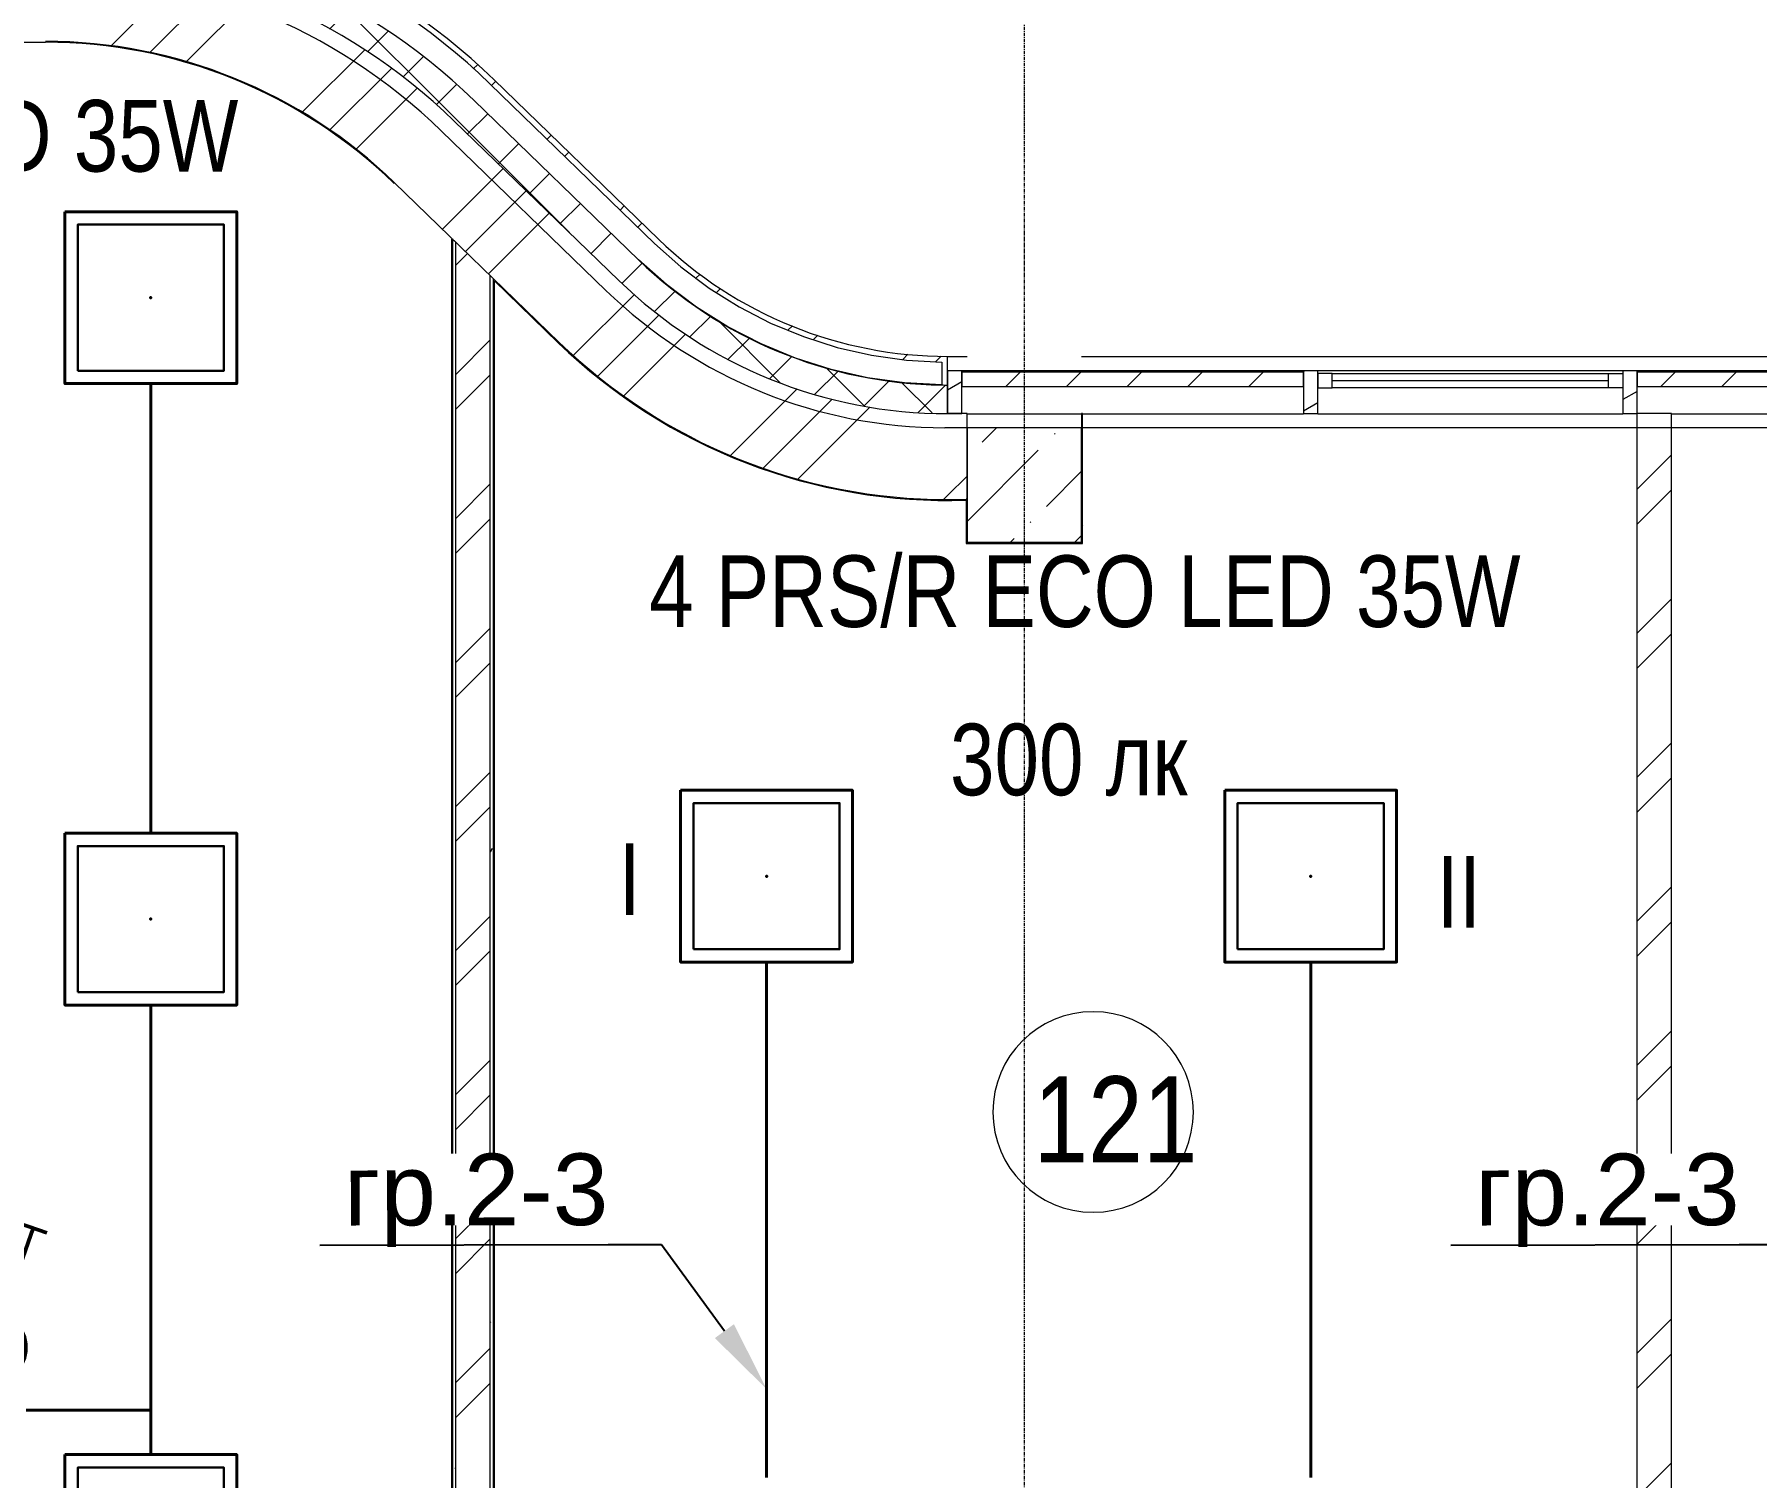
# Model space of a CAD drawing. Header units: metres. Extents: x 14298 to 227756, y -64870 to 286334.
# Drawn here: x 56606 to 62619, y -45851 to -40811 of the extents above; entities that cross this region are included whole.
import ezdxf
from ezdxf import colors
from ezdxf.entities.mleader import LeaderData, LeaderLine
from ezdxf.math import Vec2, Vec3

# ---------------------------------------------------------------- set-up
doc = ezdxf.new("R2010")
doc.units = ezdxf.units.M
doc.linetypes.add('ADSK_Линия сетки', pattern=[21, 12, -3, 3, -3])
for name, color, linetype, lineweight in [('A-AREA-IDEN', 7, 'Continuous', 9), ('A-DETL-MBND', 7, 'Continuous', 5), ('A-FLOR', 7, 'Continuous', 5), ('A-GLAZ', 7, 'Continuous', 5), ('A-GLAZ-CURT', 7, 'Continuous', 5), ('A-GLAZ-CWMG', 7, 'Continuous', 5), ('A-WALL', 7, 'Continuous', 5), ('A-WALL-PATT', 7, 'Continuous', 18), ('I-WALL', 7, 'Continuous', 5), ('nadpisi', 84, 'Continuous', 13), ('S-COLS', 7, 'Continuous', 5), ('S-GRID', 7, 'Continuous', 9), ('раб осв', 7, 'Continuous', 40), ('ЭЛ', 250, 'Continuous', 50), ('ЭЛ.освещ.', 150, 'Continuous', 50), ('ЭЛ.сети', 5, 'Continuous', 100)]:
    doc.layers.add(name, color=color, linetype=linetype, lineweight=lineweight)
doc.styles.add('Arial', font='arial.ttf', dxfattribs={"width": 0.8, "height": 2.5})
doc.styles.add('GOST Common_I_1', font='ARIALN.TTF', dxfattribs={"height": 300})
doc.styles.add('ISOPEUR', font='isocpeui.ttf')
pattern_1 = [(45, (0, 0), (-251.4472, 251.4472), []), (45, (0, 381), (-251.4472, 251.4472), [])]
pattern_2 = [(45, (0, 0), (-449.013, 449.013), []), (45, (158.75, 0), (0, 898.0256), []), (45, (-158.75, 0), (0, 898.0256), [])]
pattern_3 = [(0, (0, 0), (812.8, 203.2), [33.528, -576.072, 33.528, -576.072, -3251.2]), (0, (0, 0), (812.8, 203.2), [-1219.2, 33.528, -1185.672, 33.528, -576.072, -1422.4]), (0, (0, 0), (812.8, 203.2), [-3048, 33.528, -372.872, 33.528, -982.472]), (120, (304.8, 101.6), (-582.37636, 602.30545), [33.528, -576.072, 33.528, -576.072, -3251.2]), (120, (304.8, 101.6), (-582.37636, 602.30545), [-1219.2, 33.528, -1185.672, 33.528, -576.072, -1422.4]), (120, (304.8, 101.6), (-582.37636, 602.30545), [-3048, 33.528, -372.872, 33.528, -982.472]), (240, (406.4, 508), (-230.42364, -805.50545), [33.528, -576.072, 33.528, -576.072, -3251.2]), (240, (406.4, 508), (-230.42364, -805.50545), [-1219.2, 33.528, -1185.672, 33.528, -576.072, -1422.4]), (240, (406.4, 508), (-230.42364, -805.50545), [-3048, 33.528, -372.872, 33.528, -982.472])]
pattern_4 = [(45, (0, 0), (-106.06602, 106.06602), []), (135, (0, 0), (-106.06602, -106.06602), [])]

# ---------------------------------------------------------------- blocks, each defined once
blk = doc.blocks.new('КДП АПК - КР_rvt-1-1 этаж')
at = {"layer": 'S-COLS', "lineweight": 13}
h = blk.add_hatch(dxfattribs=at)
h.set_pattern_fill('FP_125', color=256, style=0, pattern_type=2)
h.set_pattern_definition([(45, (0, 0), (84.19025, 308.69666), [396.875, -79.375, 3.353, -76.022])])
h.paths.add_polyline_path([(59862.7, -41945.6), (60262.7, -41945.6), (60262.7, -41545.6), (59862.7, -41545.6), (59862.7, -41860.5)], flags=0)
at = {"layer": 'A-FLOR', "lineweight": 13}
for p, q in [((58602, -41066.2), (58027.9, -40509.7)), ((59862.7, -41545.6), (59785.3, -41545.6)), ((64929.3, -41545.6), (60262.7, -41545.6))]:
    blk.add_line(p, q, dxfattribs=at)
for centre, radius, start, end in [((56635.8, -41945.6), 2000, 45.88789, 90), ((59785.3, -39845.6), 1700, 225.88789, 270)]:
    blk.add_arc(centre, radius, start, end, dxfattribs=at)
at = {"layer": 'S-COLS', "lineweight": 13}
for p, q in [((60262.7, -41545.6), (59862.7, -41545.6)), ((59862.7, -41545.6), (59862.7, -41945.6)), ((60262.7, -41945.6), (60262.7, -41545.6)), ((59862.7, -41945.6), (60262.7, -41945.6))]:
    blk.add_line(p, q, dxfattribs=at)
blk = doc.blocks.new('Системная панель - Сплошная-1443294-1 этаж')
at = {"layer": 'A-GLAZ-CURT'}
h = blk.add_hatch(dxfattribs=at)
h.set_pattern_fill('FP_74', color=256, style=0, pattern_type=2)
h.set_pattern_definition([(45, (-60441.24, 42015.64), (-106.06602, 106.06602), [])])
h.paths.add_polyline_path([(596.4, -25), (596.4, 25), (-596.4, 25), (-596.4, -25), (-60.4, -25)], flags=0)
at = {"layer": 'A-GLAZ-CURT', "lineweight": 13}
for p, q in [((596.4, 25), (-596.4, 25)), ((-596.4, 25), (-596.4, -25)), ((596.4, -25), (596.4, 25)), ((-596.4, -25), (596.4, -25))]:
    blk.add_line(p, q, dxfattribs=at)
blk = doc.blocks.new('M_Тент витража777 - M_Тент витража одинарное справо-2657770-1 этаж')
at = {"layer": 'A-GLAZ', "lineweight": 13}
for p, q in [((-482.5, 20), (-532.5, 20)), ((-532.5, 20), (-532.5, -30)), ((-532.5, -30), (-532.5, 20)), ((-482.5, -30), (-482.5, 20)), ((482.5, -30), (482.5, 20)), ((482.5, 20), (532.5, 20)), ((532.5, 20), (532.5, -30)), ((532.5, 20), (532.5, -30)), ((-532.5, -30), (-482.5, -30)), ((-482.5, -4.6), (482.5, -4.6)), ((532.5, -30), (482.5, -30))]:
    blk.add_line(p, q, dxfattribs=at)
at = {"layer": 'A-GLAZ'}
for p, q in [((-482.5, 20), (482.5, 20)), ((482.5, -30), (-482.5, -30))]:
    blk.add_line(p, q, dxfattribs=at)
blk = doc.blocks.new('Системная панель - Сплошная-2657771-1 этаж')
at = {"layer": 'A-GLAZ-CURT'}
h = blk.add_hatch(dxfattribs=at)
h.set_pattern_fill('FP_75', color=256, style=0, pattern_type=2)
h.set_pattern_definition([(45, (-62820.15, 42015.64), (-106.06602, 106.06602), [])])
h.paths.add_polyline_path([(617.5, -25), (617.5, 25), (-617.5, 25), (-617.5, -25)], flags=0)
at = {"layer": 'A-GLAZ-CURT', "lineweight": 13}
for p, q in [((617.5, 25), (-617.5, 25)), ((-617.5, 25), (-617.5, -25)), ((617.5, -25), (617.5, 25)), ((-617.5, -25), (617.5, -25))]:
    blk.add_line(p, q, dxfattribs=at)
blk = doc.blocks.new('Прямоугольный импост - 50 x 150мм-1443291-1 этаж')
at = {"layer": 'A-GLAZ-CWMG'}
for p, q in [((61037.7, -41985.7), (59844.8, -41985.7)), ((59862.7, -42135.7), (60262.7, -42135.7)), ((60265.7, -42135.7), (61037.7, -42135.7))]:
    blk.add_line(p, q, dxfattribs=at)
blk = doc.blocks.new('Прямоугольный импост - 50 x 150мм-2657762-1 этаж')
at = {"layer": 'A-GLAZ-CWMG'}
for p, q in [((63437.7, -41985.7), (62202.7, -41985.7)), ((62322.7, -42135.7), (63437.7, -42135.7))]:
    blk.add_line(p, q, dxfattribs=at)
blk = doc.blocks.new('Прямоугольный импост - 50 x 150мм-2657763-1 этаж')
at = {"layer": 'A-GLAZ-CWMG'}
for p, q in [((62152.7, -41985.7), (61087.7, -41985.7)), ((61087.7, -42135.7), (62152.7, -42135.7))]:
    blk.add_line(p, q, dxfattribs=at)
blk = doc.blocks.new('Прямоугольный импост - 50 x 150мм-1173118-1 этаж')
at = {"layer": 'A-GLAZ-CWMG'}
h = blk.add_hatch(dxfattribs=at)
h.set_pattern_fill('FP_77', color=256, style=0, pattern_type=2)
h.set_pattern_definition([(210, (59794.83, -42015.64), (60, -103.92305), [])])
h.paths.add_polyline_path([(-50, 120), (-50, -30), (0, -30), (0, 120)], flags=0)
at = {"layer": 'A-GLAZ-CWMG', "lineweight": 18}
for p, q in [((0, 120), (-50, 120)), ((-50, 120), (-50, -30)), ((0, -30), (0, 120)), ((-50, -30), (0, -30))]:
    blk.add_line(p, q, dxfattribs=at)
blk = doc.blocks.new('Прямоугольный импост - 50 x 150мм-1173080-1 этаж')
at = {"layer": 'A-GLAZ-CWMG'}
h = blk.add_hatch(dxfattribs=at)
h.set_pattern_fill('FP_78', color=256, style=0, pattern_type=2)
h.set_pattern_definition([(330, (-62177.65, -42015.64), (60, 103.92305), [])])
h.paths.add_polyline_path([(25, 120), (25, -30), (-25, -30), (-25, 120)], flags=0)
at = {"layer": 'A-GLAZ-CWMG', "lineweight": 18}
for p, q in [((-25, -30), (-25, 120)), ((-25, 120), (25, 120)), ((25, 120), (25, -30)), ((25, -30), (-25, -30))]:
    blk.add_line(p, q, dxfattribs=at)
blk = doc.blocks.new('Прямоугольный импост - 50 x 150мм-V54-1 этаж')
at = {"layer": 'A-GLAZ-CWMG'}
h = blk.add_hatch(dxfattribs=at)
h.set_pattern_fill('FP_80', color=256, style=0, pattern_type=2)
h.set_pattern_definition([(330, (-61062.65, -42015.64), (60, 103.92305), [])])
h.paths.add_polyline_path([(25, 120), (25, -30), (-25, -30), (-25, 120)], flags=0)
at = {"layer": 'A-GLAZ-CWMG', "lineweight": 18}
for p, q in [((-25, -30), (-25, 120)), ((-25, 120), (25, 120)), ((25, 120), (25, -30)), ((25, -30), (-25, -30))]:
    blk.add_line(p, q, dxfattribs=at)
blk = doc.blocks.new('ПСС_Марка_помещения - Имя_2_5мм-224473-1 этаж')
at = {"layer": 'A-AREA-IDEN'}
for start, end in [(360, 180), (180, 360)]:
    blk.add_arc((-0.074, 0.039), 3.5, start, end, dxfattribs=at)
blk = doc.blocks.new('ARS.R UNI LED')
at = {"color": 5, "lineweight": 30, "ltscale": 100}
blk.add_lwpolyline([(2913222.7, 2072748.5), (2913732.7, 2072748.5), (2913732.7, 2073258.5), (2913222.7, 2073258.5)], close=True, dxfattribs=at)
at = {"color": 0, "lineweight": 40, "ltscale": 100}
blk.add_point((2913477.7, 2073003.5), dxfattribs=at)
at = {"layer": 'ЭЛ', "color": 5, "lineweight": 40, "ltscale": 10}
blk.add_lwpolyline([(2913177.7, 2073303.5), (2913777.7, 2073303.5), (2913777.7, 2072703.5), (2913177.7, 2072703.5)], close=True, dxfattribs=at)
blk = doc.blocks.new('выкл. 1 клав. скрыт')
at = {"layer": 'ЭЛ.освещ.', "color": 0, "ltscale": 100}
for p, q in [((2902123, 2044848.8), (2902427.1, 2044743)), ((2902444.4, 2044793), (2902410.7, 2044695))]:
    blk.add_line(p, q, dxfattribs=at)
blk.add_circle((2902009.7, 2044888.3), 120, dxfattribs=at)

msp = doc.modelspace()

# ---------------------------------------------------------------- hatches: boundary and pattern name
at = {"layer": 'A-WALL-PATT', "lineweight": 15}
h = msp.add_hatch(dxfattribs=at)
h.set_pattern_fill('FP_1', color=256, style=0, pattern_type=2)
h.set_pattern_definition(pattern_1)
h.paths.add_polyline_path([(58197.5718, -40984.5508), (58211.4931, -40970.1912), (58094.6836, -40864.6198), (57970.7771, -40767.4757), (57840.3803, -40679.2348), (57704.1317, -40600.3291), (57562.6985, -40531.145), (57416.7733, -40472.0212), (57267.0706, -40423.2473), (57114.3234, -40385.0622), (56959.2799, -40357.6527), (56802.699, -40341.1532), (56645.3477, -40335.6443), (56645.3477, -40355.6443), (56801.3004, -40361.1042), (56956.4894, -40377.4571), (57110.1548, -40404.6229), (57261.5441, -40442.4686), (57409.9161, -40490.809), (57554.5443, -40549.4072), (57694.7203, -40617.9763), (57829.7578, -40696.1807), (57958.9955, -40783.6372), (58081.8006, -40879.9178)], flags=0)
at = {"layer": 'A-WALL-PATT', "lineweight": 15, "true_color": 0x787878}
h = msp.add_hatch(dxfattribs=at)
h.set_pattern_fill('FP_114', color=8, style=0, pattern_type=2)
h.set_pattern_definition(pattern_4)
h.paths.add_polyline_path([(58072.2802, -41113.7871), (58141.8866, -41041.9892), (58018.7246, -40931.4569), (57887.4259, -40830.725), (57736.4385, -40733.6474), (57603.5737, -40660.9877), (57452.7018, -40592.988), (57297.0468, -40536.7938), (57137.5308, -40492.7382), (56975.0987, -40461.0822), (56810.7131, -40442.0132), (56645.3477, -40435.6443), (56645.3477, -40535.6443), (56803.0217, -40541.717), (56959.7615, -40559.899), (57114.6385, -40590.0827), (57266.7352, -40632.0892), (57415.1505, -40685.6697), (57559.005, -40750.5066), (57697.4465, -40826.216), (57829.6548, -40912.3491), (57954.8466, -41008.3959)], flags=0)
at = {"layer": 'A-WALL-PATT', "lineweight": 15}
h = msp.add_hatch(dxfattribs=at)
h.set_pattern_fill('FP_2', color=256, style=0, pattern_type=2)
h.set_pattern_definition(pattern_2)
h.paths.add_polyline_path([(56645.3477, -40835.6443), (56645.3477, -40535.6443), (52982.6532, -40535.6443), (52982.6532, -40835.6443), (55092.0469, -40835.6443)])
h.paths.add_polyline_path([(51500.6532, -40835.6443), (51532.6532, -40835.6443), (51532.6532, -40535.6443), (50139.6648, -40535.6443), (50139.6648, -40835.6443), (51497.6532, -40835.6443)])
h.paths.add_polyline_path([(56582.6532, -40835.6443), (56645.3477, -40835.6443), (56645.3477, -40535.6443), (56582.6532, -40535.6443), (56582.6532, -40585.6443)], flags=17)
h.paths.add_polyline_path([(39817.6532, -40835.6443), (42182.6532, -40835.6443), (42182.6532, -40535.6443), (38582.6532, -40535.6443), (38582.6532, -40835.6443), (39814.6532, -40835.6443)])
h.paths.add_polyline_path([(43985.602, -40835.6443), (45782.6532, -40860.6443), (45782.6532, -40560.6443), (42182.6532, -40535.6443), (42182.6532, -40835.6443), (43957.6532, -40835.6443)])
h.paths.add_polyline_path([(45782.6532, -40835.6443), (48889.6648, -40835.6443), (48889.6648, -40535.6443), (45782.6532, -40535.6443), (45782.6532, -40585.6443)])
h.paths.add_polyline_path([(36137.6532, -40835.6443), (38582.6532, -40835.6443), (38582.6532, -40535.6443), (34982.6532, -40535.6443), (34982.6532, -40835.6443), (36134.6532, -40835.6443)])
h.paths.add_polyline_path([(34982.6532, -40835.6443), (34982.6532, -40535.6443), (32462.6532, -40535.6443), (32462.6532, -40835.6443), (32879.1571, -40835.6443)])
h = msp.add_hatch(dxfattribs=at)
h.set_pattern_fill('FP_2', color=256, style=0, pattern_type=2)
h.set_pattern_definition(pattern_2)
h.paths.add_polyline_path([(57863.4608, -41329.1808), (58072.2802, -41113.7871), (57954.8466, -41008.3959), (57829.6548, -40912.3491), (57697.4465, -40826.216), (57559.005, -40750.5066), (57415.1505, -40685.6697), (57266.7352, -40632.0892), (57114.6385, -40590.0827), (56959.7615, -40559.899), (56803.0217, -40541.717), (56645.3477, -40535.6443), (56645.3477, -40835.6443), (56779.9474, -40840.8283), (56913.7497, -40856.3496), (57045.9618, -40882.1161), (57175.8005, -40917.9753), (57302.4964, -40963.7147), (57425.2991, -41019.0634), (57543.4808, -41083.6933), (57656.3416, -41157.2216), (57763.2126, -41239.2127)], flags=0)
h = msp.add_hatch(dxfattribs=at)
h.set_pattern_fill('FP_1', color=256, style=0, pattern_type=2)
h.set_pattern_definition(pattern_1)
h.paths.add_polyline_path([(58771.6159, -41541.0737), (58785.5372, -41526.7141), (58211.4931, -40970.1912), (58197.5718, -40984.5508), (58368.5816, -41150.341)], flags=0)
at = {"layer": 'A-WALL-PATT', "lineweight": 15, "true_color": 0x787878}
h = msp.add_hatch(dxfattribs=at)
h.set_pattern_fill('FP_114', color=8, style=0, pattern_type=2)
h.set_pattern_definition(pattern_4)
h.paths.add_polyline_path([(58646.3243, -41670.3099), (58715.9307, -41598.512), (58141.8866, -41041.9892), (58072.2802, -41113.7871), (58265.3168, -41300.9318)], flags=0)
at = {"layer": 'A-WALL-PATT', "lineweight": 15}
h = msp.add_hatch(dxfattribs=at)
h.set_pattern_fill('FP_2', color=256, style=0, pattern_type=2)
h.set_pattern_definition(pattern_2)
h.paths.add_polyline_path([(58437.5049, -41885.7036), (58646.3243, -41670.3099), (58072.2802, -41113.7871), (57863.8612, -41329.569), (58411.5165, -41860.5085)], flags=0)
h = msp.add_hatch(dxfattribs=at)
h.set_pattern_fill('FP_81', color=256, style=0, pattern_type=2)
h.set_pattern_definition(pattern_3)
h.paths.add_polyline_path([(58065.6532, -47350.6443), (58065.6532, -41525.2056), (58062.6532, -41522.2972), (58062.6532, -47350.6443)], flags=0)
h = msp.add_hatch(dxfattribs=at)
h.set_pattern_fill('FP_81', color=256, style=0, pattern_type=2)
h.set_pattern_definition(pattern_3)
h.paths.add_polyline_path([(58077.6532, -47353.6443), (58077.6532, -41536.8393), (58065.6532, -41525.2056), (58065.6532, -47353.6443)], flags=0)
h = msp.add_hatch(dxfattribs=at)
h.set_pattern_fill('FP_1', color=256, style=0, pattern_type=2)
h.set_pattern_definition(pattern_1)
h.paths.add_polyline_path([(58197.6532, -47365.6443), (58197.6532, -41653.1728), (58077.6532, -41536.8355), (58077.6532, -47365.6443)], flags=0)
h = msp.add_hatch(dxfattribs=at)
h.set_pattern_fill('FP_1', color=256, style=0, pattern_type=2)
h.set_pattern_definition(pattern_1)
h.paths.add_polyline_path([(59794.8309, -42035.6443), (59794.8309, -41935.6443), (59670.9424, -41930.3421), (59547.96, -41914.4742), (59426.783, -41888.1566), (59308.2977, -41851.5819), (59193.3707, -41805.0175), (59082.8424, -41748.804), (58977.5211, -41683.3524), (58878.1772, -41609.1416), (58785.5372, -41526.7141), (58771.6159, -41541.0737), (58863.815, -41623.2336), (58962.5845, -41697.3645), (59067.2275, -41762.9435), (59177.0054, -41819.5076), (59291.1435, -41866.6579), (59408.8361, -41904.0615), (59529.2526, -41931.4545), (59651.5432, -41948.6438), (59774.8309, -41955.5062), (59774.8309, -42035.5153), (59784.8307, -42035.6121)], flags=0)
at = {"layer": 'A-WALL-PATT', "lineweight": 15, "true_color": 0x787878}
h = msp.add_hatch(dxfattribs=at)
h.set_pattern_fill('FP_114', color=8, style=0, pattern_type=2)
h.set_pattern_definition(pattern_4)
h.paths.add_polyline_path([(59794.8309, -42135.6443), (59794.8309, -42035.6443), (59774.7927, -42035.5127), (59644.6604, -42028.3518), (59515.5898, -42010.283), (59388.4934, -41981.4349), (59264.2698, -41942.0115), (59143.7974, -41892.2914), (59027.9278, -41832.6263), (58917.4802, -41763.4378), (58813.2356, -41685.2153), (58715.9307, -41598.512), (58646.3243, -41670.3099), (58751.7422, -41764.1067), (58864.7888, -41848.5536), (58984.6371, -41923.0329), (59110.4107, -41987), (59241.1897, -42039.9871), (59376.0178, -42081.6066), (59513.9088, -42111.5541), (59653.8543, -42129.6107)], flags=0)
at = {"layer": 'A-WALL-PATT', "lineweight": 15}
h = msp.add_hatch(dxfattribs=at)
h.set_pattern_fill('FP_81', color=256, style=0, pattern_type=2)
h.set_pattern_definition(pattern_3)
h.paths.add_polyline_path([(58197.6532, -47365.6443), (58209.6532, -47365.6443), (58209.6532, -41664.8066), (58197.6532, -41653.1728), (58197.6532, -46831.681)], flags=0)
h = msp.add_hatch(dxfattribs=at)
h.set_pattern_fill('FP_2', color=256, style=0, pattern_type=2)
h.set_pattern_definition(pattern_2)
h.paths.add_polyline_path([(59794.8309, -42435.6443), (59794.8309, -42135.6443), (59653.8543, -42129.6107), (59513.9088, -42111.5541), (59376.0178, -42081.6066), (59241.1897, -42039.9871), (59110.4107, -41987), (58984.6371, -41923.0329), (58864.7888, -41848.5536), (58751.7422, -41764.1067), (58646.3243, -41670.3099), (58437.5049, -41885.7036), (58549.21, -41985.9538), (58668.2949, -42077.3153), (58794.1952, -42159.3241), (58925.7422, -42231.2631), (59062.5794, -42292.9373), (59203.7549, -42343.904), (59348.4323, -42383.8614), (59495.7544, -42412.5728), (59644.8483, -42429.8679)], flags=0)
h = msp.add_hatch(dxfattribs=at)
h.set_pattern_fill('FP_81', color=256, style=0, pattern_type=2)
h.set_pattern_definition(pattern_3)
h.paths.add_polyline_path([(59859.6532, -42437.5683), (59859.6532, -42435.6443), (59794.8309, -42435.6443), (59644.8483, -42429.8679), (59495.7544, -42412.5728), (59348.4323, -42383.8614), (59203.7549, -42343.904), (59062.5794, -42292.9373), (58925.7422, -42231.2631), (58794.054, -42159.2469), (58668.2949, -42077.3153), (58549.21, -41985.9538), (58437.5049, -41885.7036), (58435.4167, -41887.8576), (58552.2888, -41992.3952), (58677.1706, -42087.2199), (58809.2571, -42171.7206), (58947.6968, -42245.3525), (59091.5973, -42307.6409), (59240.031, -42358.1843), (59392.041, -42396.657), (59546.6476, -42422.8108), (59702.8539, -42436.4773), (59851.9518, -42437.5147)], flags=0)
h = msp.add_hatch(dxfattribs=at)
h.set_pattern_fill('FP_2', color=256, style=0, pattern_type=2)
h.set_pattern_definition(pattern_2)
h.paths.add_polyline_path([(59862.6532, -42435.6443), (59862.6532, -42135.6443), (59794.8309, -42135.6443), (59794.8309, -42435.6443), (59859.6532, -42435.6443)], flags=0)
h = msp.add_hatch(dxfattribs=at)
h.set_pattern_fill('FP_81', color=256, style=0, pattern_type=2)
h.set_pattern_definition(pattern_3)
h.paths.add_polyline_path([(60262.6532, -42585.6443), (60265.6532, -42585.6443), (60265.6532, -42135.6443), (60262.6532, -42135.6443), (60262.6532, -42570.676)], flags=0)
h = msp.add_hatch(dxfattribs=at)
h.set_pattern_fill('FP_1', color=256, style=0, pattern_type=2)
h.set_pattern_definition(pattern_1)
h.paths.add_polyline_path([(62322.6532, -47365.6443), (62322.6532, -42135.6677), (62202.6532, -42135.6677), (62202.6532, -47365.6443)], flags=0)
h = msp.add_hatch(dxfattribs=at)
h.set_pattern_fill('FP_81', color=256, style=0, pattern_type=2)
h.set_pattern_definition([(0, (0, -547.82), (812.8, 203.2), [33.528, -576.072, 33.528, -576.072, -3251.2]), (0, (0, -547.82), (812.8, 203.2), [-1219.2, 33.528, -1185.672, 33.528, -576.072, -1422.4]), (0, (0, -547.82), (812.8, 203.2), [-3048, 33.528, -372.872, 33.528, -982.472]), (120, (304.8, -446.22), (-582.37636, 602.30545), [33.528, -576.072, 33.528, -576.072, -3251.2]), (120, (304.8, -446.22), (-582.37636, 602.30545), [-1219.2, 33.528, -1185.672, 33.528, -576.072, -1422.4]), (120, (304.8, -446.22), (-582.37636, 602.30545), [-3048, 33.528, -372.872, 33.528, -982.472]), (240, (406.4, -39.82), (-230.42364, -805.50545), [33.528, -576.072, 33.528, -576.072, -3251.2]), (240, (406.4, -39.82), (-230.42364, -805.50545), [-1219.2, 33.528, -1185.672, 33.528, -576.072, -1422.4]), (240, (406.4, -39.82), (-230.42364, -805.50545), [-3048, 33.528, -372.872, 33.528, -982.472])])
h.paths.add_polyline_path([(58209.6532, -47901.4685), (58212.6532, -47901.4685), (58212.6532, -42215.5392), (58209.6532, -42212.6307), (58209.6532, -47379.5052)], flags=0)

# ---------------------------------------------------------------- linework, layer by layer
at = {"layer": 'A-DETL-MBND', "lineweight": 15}
for p, q in [((59794.8309, -41935.6443), (59862.6532, -41935.6443)), ((60262.6532, -41935.6443), (64575.1621, -41935.6443)), ((60262.6532, -42185.6443), (59862.6532, -42185.6443))]:
    msp.add_line(p, q, dxfattribs=at)
at = {"layer": 'A-WALL', "lineweight": 15}
for p, q in [((52867.6532, -40838.6443), (56645.3477, -40838.6443)), ((58771.6159, -41541.0737), (58197.5718, -40984.5508)), ((58715.9307, -41598.512), (58141.8866, -41041.9892)), ((58646.3243, -41670.3099), (58072.2802, -41113.7871)), ((57861.3726, -41331.3347), (57863.4608, -41329.1808)), ((57863.4608, -41329.1808), (57863.8612, -41329.569)), ((57863.8612, -41329.569), (58437.5049, -41885.7036)), ((58077.6532, -41536.8393), (58062.6532, -41522.2972)), ((58062.6532, -41526.4755), (58062.6532, -47350.6443)), ((58065.6532, -41525.2056), (58065.6532, -47353.6443)), ((58077.6532, -47365.6443), (58077.6532, -41536.8355)), ((58197.6532, -47365.6443), (58197.6532, -41653.1728)), ((58209.6532, -47353.6443), (58209.6532, -41664.8066)), ((58212.6532, -47350.6443), (58212.6532, -41671.8934)), ((58212.6532, -41671.8934), (58435.4167, -41887.8576)), ((59774.8309, -41955.5062), (59774.8309, -42035.5153)), ((59862.6532, -42135.6443), (59794.8309, -42135.6443)), ((59862.6532, -42585.6443), (59862.6532, -42135.6443)), ((60265.6532, -42135.6443), (60262.6532, -42135.6443)), ((60262.6532, -42135.6443), (60262.6532, -42585.6443)), ((60265.6532, -42588.6443), (60265.6532, -42135.6443)), ((62322.6532, -42135.6677), (62202.6532, -42135.6677)), ((62202.6532, -47365.6443), (62202.6532, -42135.6677)), ((62322.6532, -47365.6443), (62322.6532, -42135.6677)), ((59794.8309, -42435.6443), (59859.6532, -42435.6443)), ((59862.6532, -42434.4645), (59859.6532, -42434.5666)), ((59859.6532, -42434.5666), (59859.6532, -42435.6443)), ((59859.6532, -42435.6443), (59862.6532, -42435.6443)), ((59859.6532, -42437.5683), (59859.6532, -42588.6443)), ((59859.6532, -42588.6443), (60265.6532, -42588.6443)), ((60262.6532, -42585.6443), (59862.6532, -42585.6443)), ((58076.8196, -45818.6443), (58073.8196, -45818.6443))]:
    msp.add_line(p, q, dxfattribs=at)
at = {"layer": 'A-WALL', "lineweight": 15, "flags": 128}
for points in [[(58771.6159, -41541.0737), (58863.815, -41623.2336), (58962.5845, -41697.3645), (59067.2275, -41762.9435), (59177.0054, -41819.5076), (59291.1435, -41866.6579), (59408.8361, -41904.0615), (59529.2526, -41931.4545), (59651.5432, -41948.6438), (59774.8309, -41955.5082)], [(59774.7927, -42035.5127), (59644.6604, -42028.3518), (59515.5898, -42010.283), (59388.4934, -41981.4349), (59264.2698, -41942.0115), (59143.7974, -41892.2914), (59027.9278, -41832.6263), (58917.4802, -41763.4378), (58813.2356, -41685.2153), (58715.9307, -41598.512)]]:
    msp.add_lwpolyline(points, dxfattribs=at)
at = {"layer": 'A-WALL', "lineweight": 15}
for centre, radius, start, end in [((56645.3477, -42585.6443), 2230, 45.88788581, 90), ((56645.3477, -42585.6443), 2150, 45.88788581, 90), ((56645.3477, -42585.6443), 2150, 45.88788581, 90), ((56645.3477, -42585.6443), 2050, 45.88788581, 90), ((56645.3477, -42585.6443), 2050, 45.88788581, 90), ((56645.3477, -42585.6443), 1750, 45.88788581, 90), ((56645.3477, -42585.6443), 1750, 45.88788581, 90), ((56645.3477, -42585.6443), 1747, 45.88788581, 90), ((59794.8309, -40485.6443), 1550, 225.88788581, 269.2606791), ((59794.8309, -40485.6443), 1650, 225.88788581, 270), ((59794.8309, -40485.6443), 1650, 225.88788581, 270), ((59794.8309, -40485.6443), 1953, 225.88788581, 271.90206213), ((59794.8309, -40485.6443), 1950, 225.88788581, 270), ((59794.8309, -40485.6443), 1950, 225.88788581, 270), ((59794.6753, -40533.8811), 1501.7632, 269.24141046, 270.00593679), ((59794.8309, -40485.6443), 1550, 269.2606791, 270)]:
    msp.add_arc(centre, radius, start, end, dxfattribs=at)
at = {"layer": 'I-WALL', "lineweight": 15}
for p, q in [((58785.5372, -41526.7141), (58211.4931, -40970.1912)), ((59794.8309, -42135.6443), (59794.8309, -41935.6443))]:
    msp.add_line(p, q, dxfattribs=at)
for centre, radius, start, end in [((56645.3477, -42585.6443), 2250, 45.88788581, 90), ((59794.8309, -40485.6443), 1450, 225.88788581, 270)]:
    msp.add_arc(centre, radius, start, end, dxfattribs=at)
at = {"layer": 'S-GRID', "linetype": 'ADSK_Линия сетки', "lineweight": 15}
msp.add_line((60062.6532, -39335.6443), (60062.6532, -64052.4737), dxfattribs=at)
at = {"layer": 'раб осв', "color": 0, "lineweight": 40}
for points in [[(57012.6532, -43600.6417), (57012.6532, -42030.6417)], [(59162.6568, -45850.6417), (59162.6568, -44050.6417)], [(61062.6568, -44050.6417), (61062.6568, -45850.6417)], [(57012.6532, -45770.6417), (57012.6532, -44200.6417)], [(56576.8401, -45614.7689), (57012.6532, -45614.7689)]]:
    msp.add_lwpolyline(points, dxfattribs=at)

# ---------------------------------------------------------------- block references
at = {"lineweight": 13}
msp.add_blockref('КДП АПК - КР_rvt-1-1 этаж', (0, -639.2559), dxfattribs=at)
at = {"layer": 'A-AREA-IDEN', "lineweight": 15, "xscale": 99.99999999999993, "yscale": 99.99999999999993, "zscale": 99.99999999999993}
msp.add_blockref('ПСС_Марка_помещения - Имя_2_5мм-224473-1 этаж', (60310.3043, -44578.0785), dxfattribs=at)
at = {"layer": 'A-GLAZ', "lineweight": 15}
msp.add_blockref('M_Тент витража777 - M_Тент витража одинарное справо-2657770-1 этаж', (61620.1532, -42015.6443), dxfattribs=at)
at = {"layer": 'A-GLAZ-CURT', "lineweight": 15}
for name, p in [('Системная панель - Сплошная-1443294-1 этаж', (60441.242, -42015.6443)), ('Системная панель - Сплошная-2657771-1 этаж', (62820.1532, -42015.6443))]:
    msp.add_blockref(name, p, dxfattribs=at)
at = {"layer": 'A-GLAZ-CWMG', "lineweight": 15, "rotation": 180}
msp.add_blockref('Прямоугольный импост - 50 x 150мм-1173118-1 этаж', (59794.8309, -42015.6443), dxfattribs=at)
at = {"layer": 'A-GLAZ-CWMG', "lineweight": 15}
for name in ['Прямоугольный импост - 50 x 150мм-1443291-1 этаж', 'Прямоугольный импост - 50 x 150мм-2657763-1 этаж', 'Прямоугольный импост - 50 x 150мм-2657762-1 этаж']:
    msp.add_blockref(name, (0, 0), dxfattribs=at)
at = {"layer": 'A-GLAZ-CWMG', "lineweight": 15, "extrusion": (0, 0, -1), "rotation": 180}
for name, p in [('Прямоугольный импост - 50 x 150мм-V54-1 этаж', (-61062.6532, -42015.6443)), ('Прямоугольный импост - 50 x 150мм-1173080-1 этаж', (-62177.6532, -42015.6443))]:
    msp.add_blockref(name, p, dxfattribs=at)
at = {"layer": 'раб осв', "color": 0, "lineweight": 40, "ltscale": 100}
for p in [(-2856465.0518, -2114734.1908), (-2854315.0482, -2116754.1908), (-2852415.0482, -2116754.1908), (-2856465.0518, -2116904.1908), (-2856465.0518, -2119074.1908)]:
    msp.add_blockref('ARS.R UNI LED', p, dxfattribs=at)
at = {"layer": 'раб осв', "color": 0, "lineweight": 40, "ltscale": 100, "rotation": 90.00000000000001}
msp.add_blockref('выкл. 1 клав. скрыт', (2101345.0939, -2947406.3205), dxfattribs=at)

# ---------------------------------------------------------------- texts
at = {"layer": 'A-AREA-IDEN', "lineweight": 15, "insert": (60094.22, -44449.6185), "char_height": 300, "width": 519.4935, "attachment_point": 1, "style": 'GOST Common_I_1'}
msp.add_mtext('121', dxfattribs=at)
at = {"layer": 'nadpisi', "color": 7, "char_height": 250, "style": 'Arial'}
for s, insert, width, attachment_point in [('6 PRS/R ECO LED 35W', (55796.7301, -41167.1139), 3236.76957, 5), ('4 PRS/R ECO LED 35W ', (60273.836, -42757.4337), 3236.76957, 5), ('300 лк', (59803.2374, -43218.1352), 1402.065175, 1), ('I', (58645.6354, -43636.2824), 130.841471, 1), ('II', (61502.4532, -43680.1909), 130.841471, 1)]:
    msp.add_mtext(s, dxfattribs=dict(at, insert=insert, width=width, attachment_point=attachment_point))

# ---------------------------------------------------------------- next in the draw order: leaders
at = {"layer": 'ЭЛ.сети', "color": 0, "lineweight": 5}
ml = msp.add_multileader_mtext('Standard', dxfattribs=at)
ml.set_content('{\\fArial|b0|i0|c204|p34;гр.2-3}', style='ISOPEUR')
ml.set_leader_properties()
ml.build(insert=Vec2(0, 0))
ml.multileader.update_dxf_attribs({"text_left_attachment_type": 6, "text_right_attachment_type": 6, "dogleg_length": 100, "arrow_head_size": 250})
ctx = ml.context
ctx.base_point, ctx.char_height, ctx.arrow_head_size, ctx.landing_gap_size, ctx.plane_origin, ctx.plane_x_axis, ctx.plane_y_axis = Vec3(57649.838, -45040.0345), 250, 250, 37.4122, Vec3(-1401.2867, -2598.8374), Vec3(0.999998436, 0.001768603), Vec3(-0.001768603, 0.999998436)
ctx.left_attachment, ctx.right_attachment = 6, 6
notes = []
notes.append((ctx, [(1, (1, 1, 0), (58796.1006, -45038.0072), (-0.999998436, -0.001768603), 187.0608, [(0, [(59162.6568, -45541.4388)], 0, [])])]))
ctx.mtext.insert, ctx.mtext.text_direction, ctx.mtext.rotation, ctx.mtext.line_spacing_factor, ctx.mtext.flow_direction = Vec3(57686.6852, -44720.5622), Vec3(0.999998436, 0.001768603), 0.001768604, 0.8, 5
ctx.mtext.has_bg_fill, ctx.mtext.bg_color, ctx.mtext.bg_scale_factor, ctx.mtext.bg_transparency, ctx.mtext.use_window_bg_color = 1, -1073741824, 1, 0, 1
ml = msp.add_multileader_mtext('Standard', dxfattribs=at)
ml.set_content('{\\fArial|b0|i0|c204|p34;гр.2-3}', style='ISOPEUR')
ml.set_leader_properties()
ml.build(insert=Vec2(0, 0))
ml.multileader.update_dxf_attribs({"text_left_attachment_type": 6, "text_right_attachment_type": 6, "dogleg_length": 100, "arrow_head_size": 250})
ctx = ml.context
ctx.base_point, ctx.char_height, ctx.arrow_head_size, ctx.landing_gap_size, ctx.plane_origin, ctx.plane_x_axis, ctx.plane_y_axis = Vec3(61599.8362, -45040.0302), 250, 250, 37.4122, Vec3(2548.7116, -2598.8331), Vec3(0.999998436, 0.001768603), Vec3(-0.001768603, 0.999998436)
ctx.left_attachment, ctx.right_attachment = 6, 6
notes.append((ctx, [(1, (1, 1, 0), (62746.0989, -45038.0029), (-0.999998436, -0.001768603), 187.0608, [(0, [(63112.6551, -45541.4345)], 0, [])])]))
ctx.mtext.insert, ctx.mtext.text_direction, ctx.mtext.rotation, ctx.mtext.line_spacing_factor, ctx.mtext.flow_direction = Vec3(61636.6834, -44720.558), Vec3(0.999998436, 0.001768603), 0.001768604, 0.8, 5
ctx.mtext.has_bg_fill, ctx.mtext.bg_color, ctx.mtext.bg_scale_factor, ctx.mtext.bg_transparency, ctx.mtext.use_window_bg_color = 1, -1073741824, 1, 0, 1
for ctx, leaders in notes:
    for number, flags, end, landing, length, lines in leaders:
        leader = LeaderData()
        leader.index, (leader.has_last_leader_line, leader.has_dogleg_vector, leader.attachment_direction) = number, flags
        leader.last_leader_point, leader.dogleg_vector, leader.dogleg_length = Vec3(end), Vec3(landing), length
        for number, points, colour, breaks in lines:
            line = LeaderLine()
            line.index, line.vertices, line.color, line.breaks = number, Vec3.list(points), colors.encode_raw_color(colour), breaks
            leader.lines.append(line)
        ctx.leaders.append(leader)

doc.saveas('drawing.dxf')
